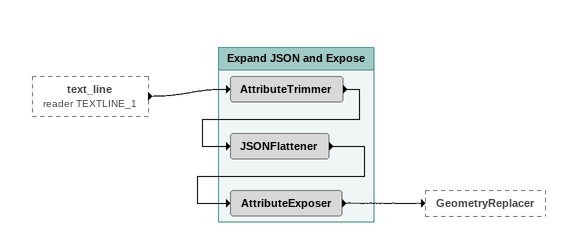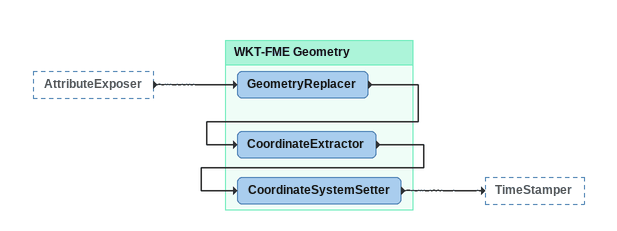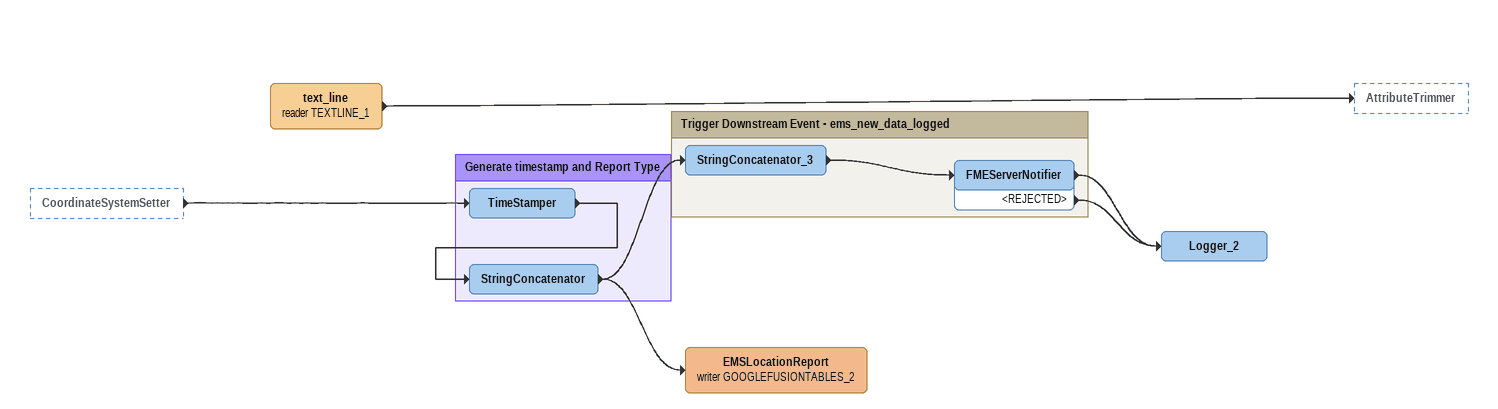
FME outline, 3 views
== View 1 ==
text_line (reader TEXTLINE_1) [outside]
    -> AttributeTrimmer

Bookmark: Expand JSON and Expose
AttributeTrimmer
    -> JSONFlattener
JSONFlattener
    -> AttributeExposer
AttributeExposer
    -> GeometryReplacer

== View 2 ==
AttributeExposer [outside]
    -> GeometryReplacer

Bookmark: WKT-FME Geometry
GeometryReplacer
    -> CoordinateExtractor
CoordinateExtractor
    -> CoordinateSystemSetter
CoordinateSystemSetter
    -> TimeStamper

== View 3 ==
CoordinateSystemSetter [outside]
    -> TimeStamper
text_line (reader TEXTLINE_1)
    -> AttributeTrimmer
Logger_2
EMSLocationReport (writer GOOGLEFUSIONTABLES_2)

Bookmark: Generate timestamp and Report Type
TimeStamper
    -> StringConcatenator
StringConcatenator
    -> StringConcatenator_3
    -> EMSLocationReport (writer GOOGLEFUSIONTABLES_2)

Bookmark: Trigger Downstream Event - ems_new_data_logged
StringConcatenator_3
    -> FMEServerNotifier
FMEServerNotifier
    -> Logger_2
    <REJECTED> -> Logger_2
